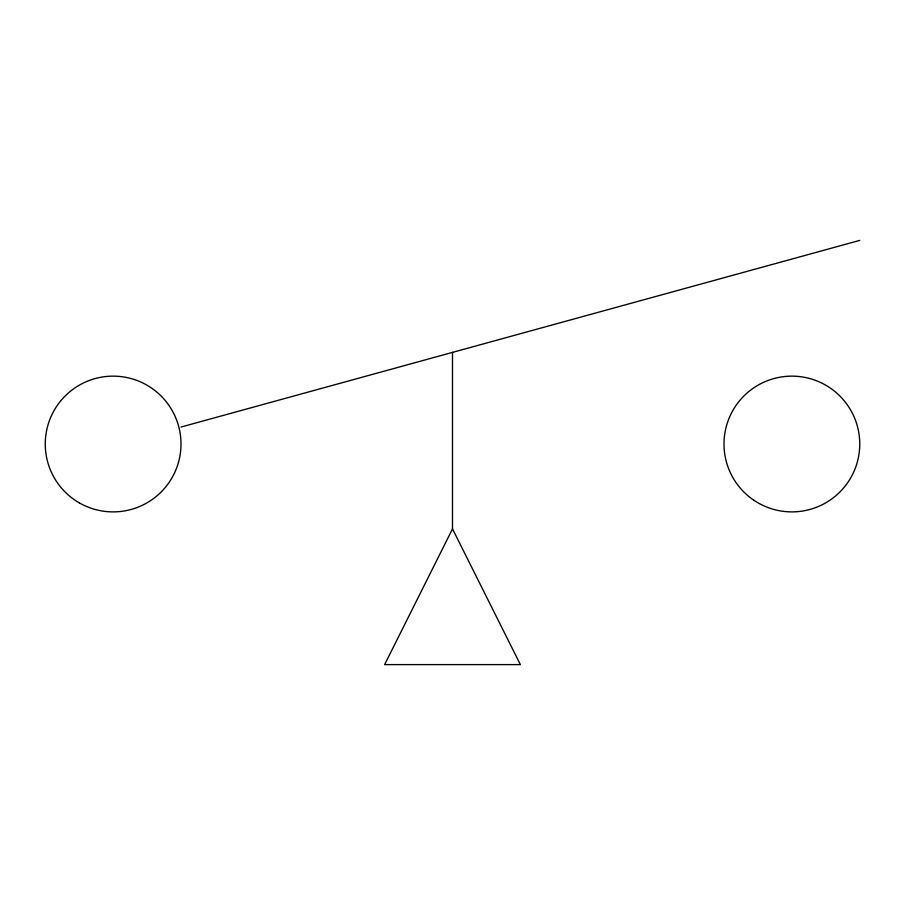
<?xml version="1.0" encoding="UTF-8"?>
<svg xmlns="http://www.w3.org/2000/svg" width="905" height="905" viewBox="0 0 905 905"><rect width="100%" height="100%" fill="white"/><g stroke="black" fill="none" stroke-linecap="round" stroke-linejoin="round"><path stroke-width="1.36" d="M452.5 528.859L384.625 664.609L520.375 664.609L452.5 528.859L452.5 352.384M181 427.047L859.75 240.391M753.831 500.227A67.875 67.875 0 0 0 859.58 448.857A67.875 67.875 0 0 0 762.214 382.962A67.875 67.875 0 0 0 753.831 500.227M79.188 502.795A67.875 67.875 0 0 0 181 444.016A67.875 67.875 0 0 0 79.188 385.236A67.875 67.875 0 0 0 79.188 502.795"/></g></svg>
